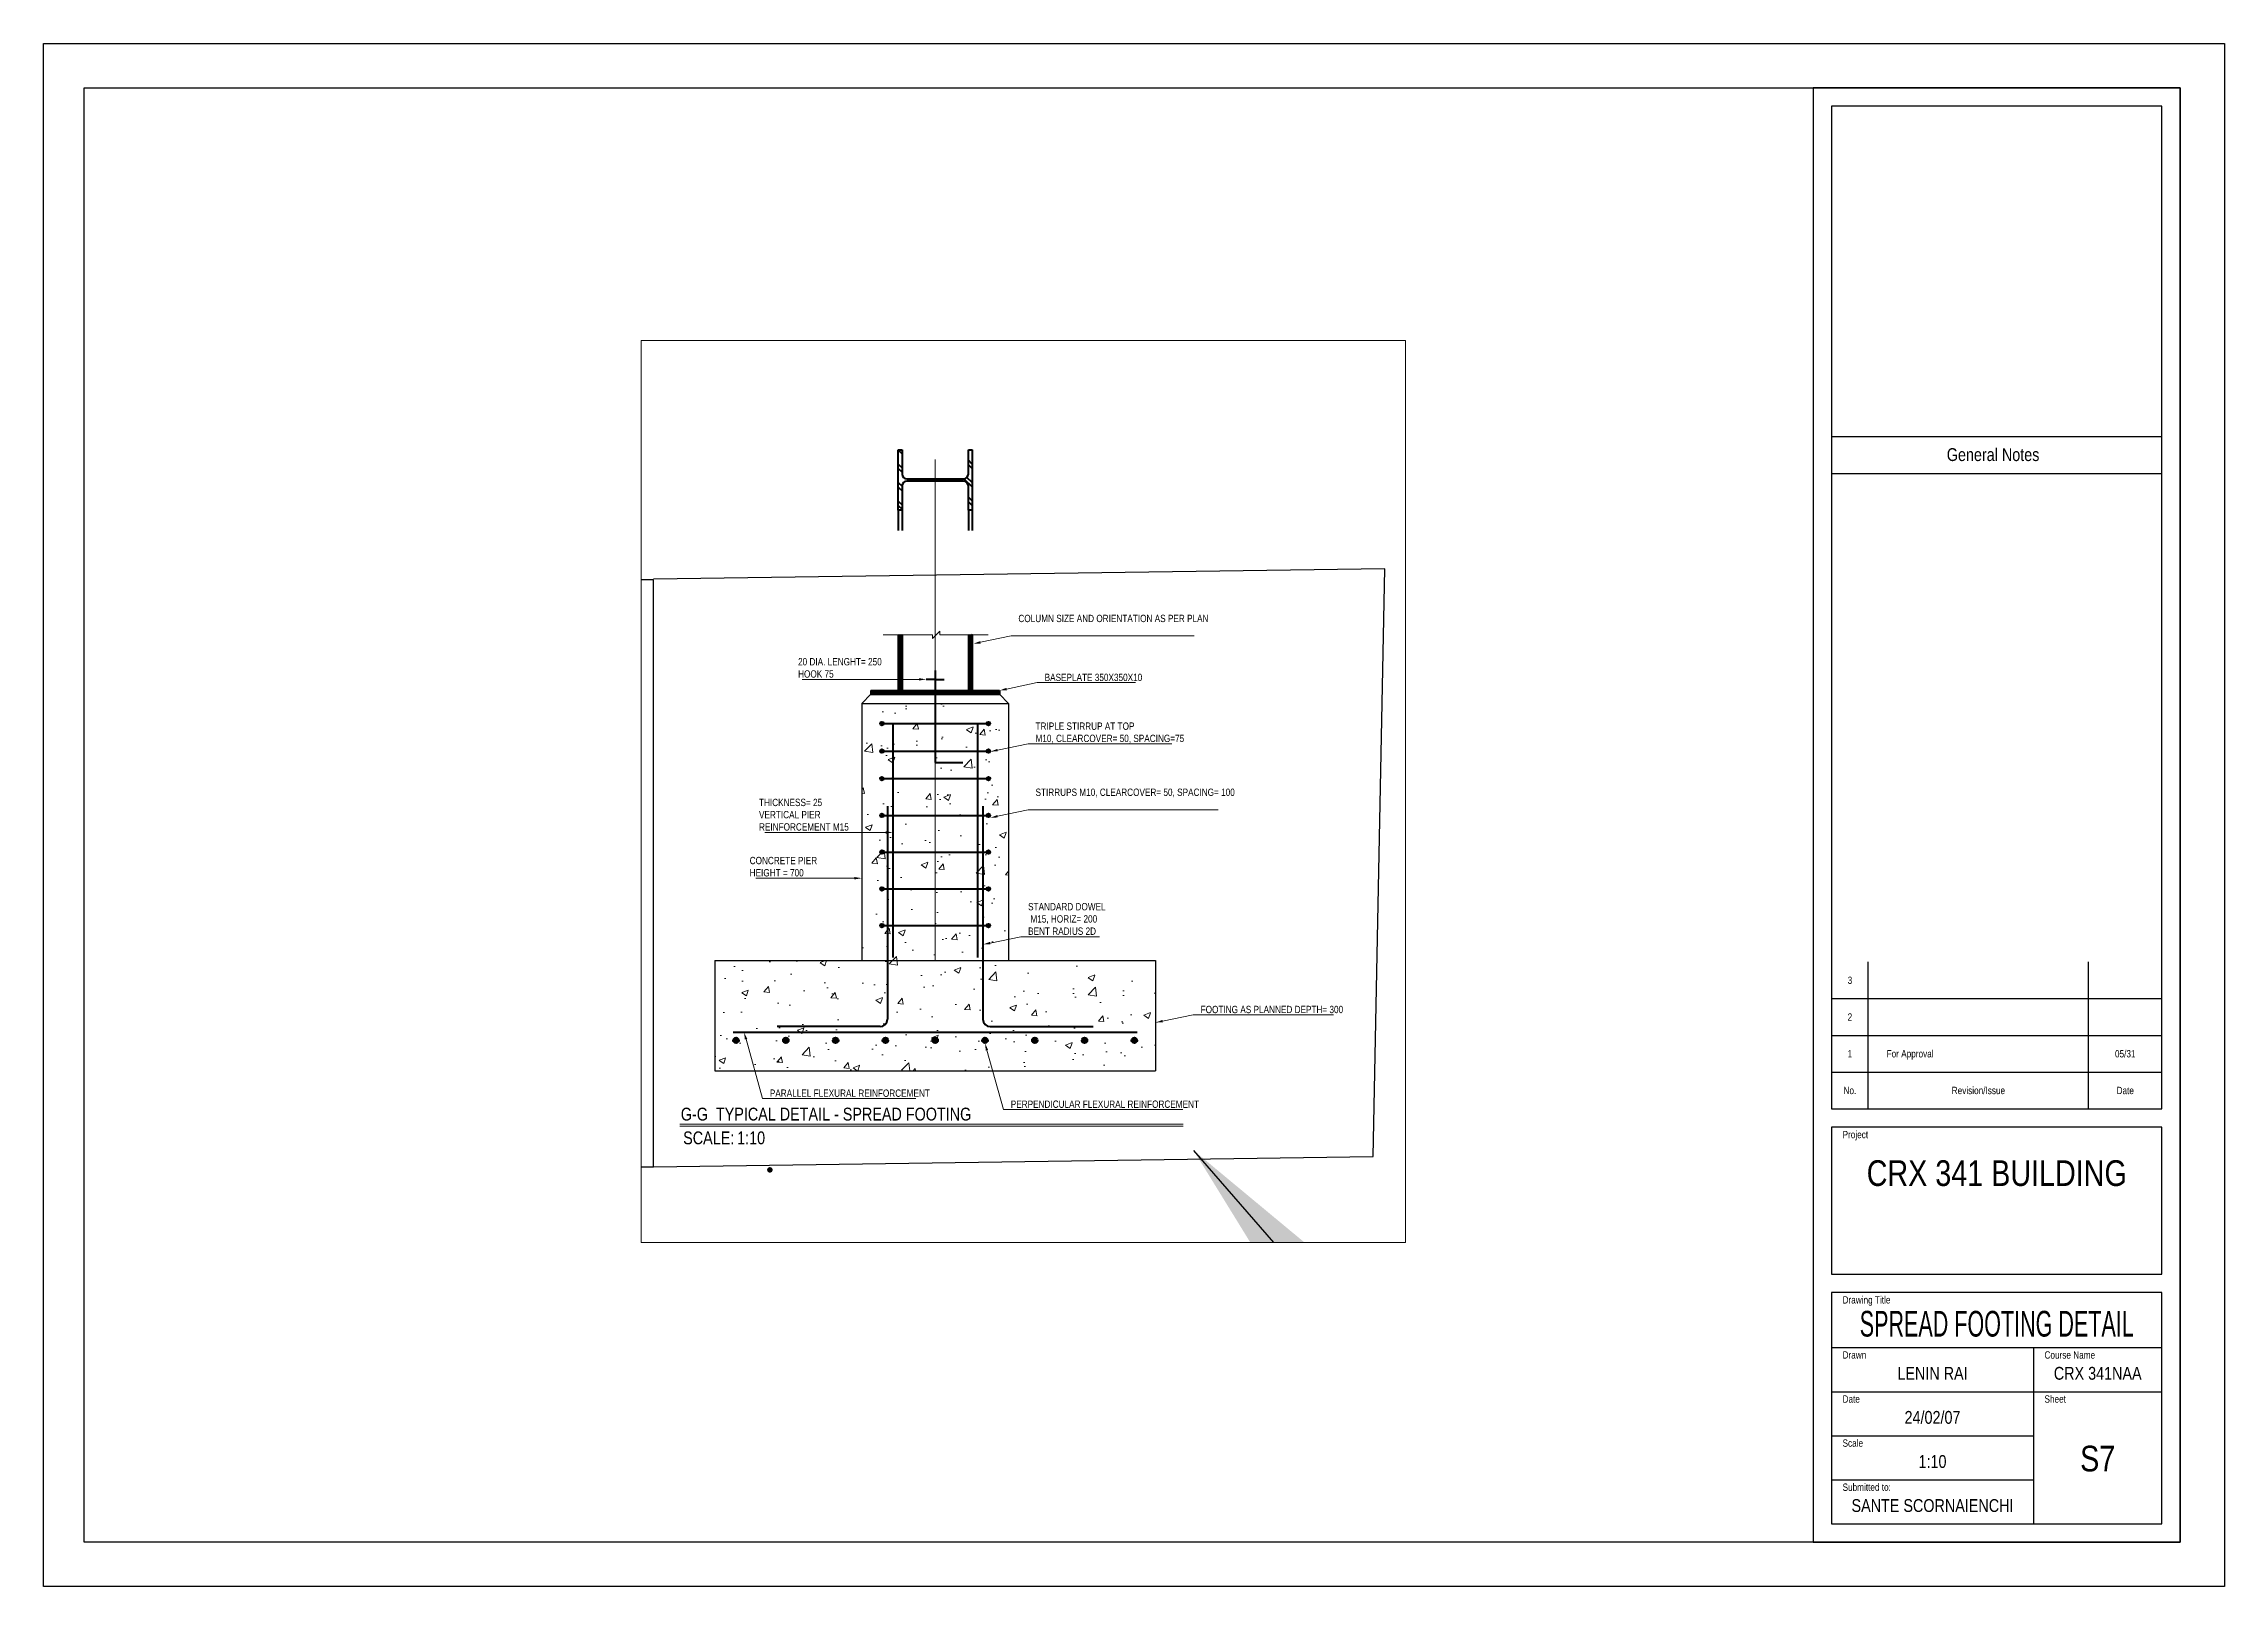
# Paper-space layout 'S7- SPREAD FOOTING DETAIL' of a CAD drawing. Header units: millimetres. Extents: x -1 to 593, y -1 to 419.
# The model-space entities are those that its viewports show. They can reach past a viewport. Long polylines and large blocks are cut down to what shows.
import ezdxf
from ezdxf import colors
from ezdxf.entities.mleader import LeaderData, LeaderLine
from ezdxf.enums import TextEntityAlignment as Align
from ezdxf.math import Vec2, Vec3

# ---------------------------------------------------------------- set-up
doc = ezdxf.new("R2010")
doc.units = ezdxf.units.MM
doc.header["$LTSCALE"] = 10
doc.header["$PDMODE"] = 3
doc.header["$PDSIZE"] = 25
doc.linetypes.add('Center', pattern=[2, 1.25, -0.25, 0.25, -0.25])
for name, color, linetype, lineweight in [('G-ANNOTATIONS', 1, 'Continuous', 9), ('G-BORDER', 4, 'Continuous', 25), ('S-ANNOTATIONS', 1, 'Continuous', 9), ('S-COLUMN-STEEL-PLAN', 4, 'Continuous', 50), ('S-CONC INSTRUCTIONS', 210, 'Continuous', 9), ('S-FOOTING', 2, 'Continuous', 25), ('S-FOUNDATION', 1, 'Continuous', 25), ('S-GRID', 6, 'Center', 9), ('S-HATCH', 9, 'Continuous', 0), ('S-REINF', 6, 'Continuous', 60), ('S-STEEL INSTRUCTIONS', 170, 'Continuous', 9)]:
    doc.layers.add(name, color=color, linetype=linetype, lineweight=lineweight)
doc.styles.add('001 Title Text', font='arial.ttf', dxfattribs={"width": 0.8, "height": 3.5})
doc.styles.add('AnnoText', font='arial.ttf', dxfattribs={"width": 0.8, "height": 2})
doc.styles.add('Revit_Arial', font='arial.ttf')
doc.dimstyles.new('DIM', dxfattribs={"dimscale": 1000, "dimtxt": 2, "dimasz": 2, "dimexe": 0.787402, "dimexo": 0.492126, "dimtad": 1, "dimdec": 0, "dimzin": 0, "dimdsep": 46, "dimtxsty": 'Revit_Arial', "dimcen": 0, "dimazin": 0, "dimtfac": 1, "dimtdec": 0, "dimtix": 1, "dimtmove": 0, "dimatfit": 3, "dimfxl": 1, "dimtvp": 1, "dimtfill": 1, "dimtolj": 1, "dimtzin": 0, "dimarcsym": 2})

# ---------------------------------------------------------------- blocks, each defined once
blk = doc.blocks.new('A2 border and title block')
at = {"layer": 'Defpoints'}
blk.add_lwpolyline([(0, 420), (594, 420), (594, 0), (0, 0)], close=True, dxfattribs=at)
at = {"layer": 'G-BORDER'}
for p, q in [((497, 160), (497, 170)), ((487, 65), (490, 65)), ((542, 65), (542, 17))]:
    blk.add_line(p, q, dxfattribs=at)
for points in [[(11.01, 408), (582, 408), (582, 12), (11.01, 12)], [(482, 12), (582, 12), (582, 408), (482, 408)], [(487, 130), (577, 130), (577, 403), (487, 403)], [(487, 85), (577, 85), (577, 125), (487, 125)], [(487, 17), (577, 17), (577, 80), (487, 80)]]:
    blk.add_lwpolyline(points, close=True, dxfattribs=at)
for points in [[(487, 313), (577, 313)], [(487, 303), (577, 303)], [(497, 130), (497, 170)], [(557, 130), (557, 170)], [(487, 160), (577, 160)], [(487, 150), (577, 150)], [(487, 140), (577, 140)], [(487, 130), (577, 130)], [(487, 65), (577, 65)], [(487, 53), (577, 53)], [(487, 41), (542, 41)], [(487, 29), (542, 29)]]:
    blk.add_lwpolyline(points, dxfattribs=at)
at = {"layer": 'G-ANNOTATIONS', "width": 0.8}
for s, height, style, p in [('General Notes', 3.5, '001 Title Text', (531, 308.11)), ('3', 2, 'AnnoText', (492, 165)), ('2', 2, 'AnnoText', (492, 155)), ('1', 2, 'AnnoText', (492, 145)), ('No.', 2, 'AnnoText', (492, 135)), ('Revision/Issue', 2, 'AnnoText', (527, 135)), ('Date', 2, 'AnnoText', (567, 135))]:
    blk.add_text(s, height=height, dxfattribs=dict(at, style=style)).set_placement(p, align=Align.MIDDLE_CENTER)
at = {"layer": 'G-ANNOTATIONS', "style": 'AnnoText', "width": 0.8}
for s, p in [('Project ', (490, 123)), ('Drawing Title', (490, 78)), ('Drawn', (490, 63)), ('Course Name', (545, 63)), ('Date', (490, 51)), ('Sheet', (545, 51)), ('Scale', (490, 39)), ('Submitted to:', (490, 27))]:
    blk.add_text(s, height=2, dxfattribs=at).set_placement(p, align=Align.MIDDLE_LEFT)
for tag, p in [('REVISION3', (502, 165)), ('REVISION2', (502, 155)), ('REVISION1', (502, 145))]:
    blk.add_attdef(tag, text='', height=2, dxfattribs=at).set_placement(p, align=Align.MIDDLE_LEFT)
at = {"layer": 'G-ANNOTATIONS', "width": 0.8}
for tag, height, style, p in [('DATE3', 2, 'AnnoText', (567, 165)), ('DATE2', 2, 'AnnoText', (567, 155)), ('DATE1', 2, 'AnnoText', (567, 145)), ('DRAWINGTITLE', 7, '001 Title Text', (532, 71.5)), ('YOURNAME', 3.5, '001 Title Text', (514.5, 58)), ('COURSE_NO', 3.5, '001 Title Text', (559.5, 58)), ('DATE', 3.5, '001 Title Text', (514.5, 46)), ('SCALE', 3.5, '001 Title Text', (514.5, 34)), ('SHEET', 7, '001 Title Text', (559.5, 34.79)), ('SUBMITTED_TO', 3.5, '001 Title Text', (514.5, 22))]:
    blk.add_attdef(tag, text='', height=height, dxfattribs=dict(at, style=style)).set_placement(p, align=Align.MIDDLE_CENTER)

msp = doc.modelspace()

# ---------------------------------------------------------------- hatches: boundary and pattern name
at = {"layer": 'S-COLUMN-STEEL-PLAN'}
h = msp.add_hatch(dxfattribs=at)
h.set_pattern_fill('FP_2', color=256, angle=-90, style=0, pattern_type=2)
h.set_pattern_definition([(315, (397520.533, 428521.992), (25.14472, 25.14472), []), (315, (397558.633, 428521.992), (25.14472, 25.14472), [])])
h.paths.add_polyline_path([(398409.3, 443851.5), (398419.5, 443851.5), (398419.5, 443918.1), (398419.9, 443921.4), (398421.2, 443924.5), (398423.2, 443927.2), (398425.9, 443929.2), (398429, 443930.5), (398432.3, 443930.9), (398587.3, 443930.9), (398590.6, 443930.5), (398593.7, 443929.2), (398596.3, 443927.2), (398598.4, 443924.5), (398599.7, 443921.4), (398600.1, 443918.1), (398600.1, 443851.5), (398610.3, 443851.5), (398610.3, 444016.5), (398600.1, 444016.5), (398600.1, 443949.9), (398599.7, 443946.6), (398598.4, 443943.5), (398596.3, 443940.9), (398593.7, 443938.8), (398590.6, 443937.5), (398587.3, 443937.1), (398432.3, 443937.1), (398429, 443937.5), (398425.9, 443938.8), (398423.2, 443940.9), (398421.2, 443943.5), (398419.9, 443946.6), (398419.5, 443949.9), (398419.5, 444016.5), (398409.3, 444016.5)], flags=0)
h = msp.add_hatch(dxfattribs=at)
h.set_pattern_fill('STEEL', color=256, angle=-90, style=0)
h.set_pattern_definition([(315, (0, 100), (2.24506403, 2.24506403), []), (315, (1.5875, 100), (2.24506403, 2.24506403), [])])
h.paths.add_polyline_path([(398610.3, 443512.7), (398600.1, 443512.7), (398600.1, 443360.9), (398610.3, 443360.9)])
h.paths.add_polyline_path([(398684.8, 443360.9), (398509.8, 443360.9), (398509.8, 443350.9), (398684.8, 443350.9)])
h.paths.add_polyline_path([(398509.8, 443360.9), (398334.8, 443360.9), (398334.8, 443350.9), (398509.8, 443350.9)])
h.paths.add_polyline_path([(398419.5, 443512.7), (398409.3, 443512.7), (398409.3, 443360.9), (398419.5, 443360.9)])
at = {"layer": 'S-HATCH'}
h = msp.add_hatch(dxfattribs=at)
h.set_pattern_fill('AR-CONC', color=256, style=0)
h.set_pattern_definition([(50, (0, 100), (182.18467, -15.939086), [19.05, -209.55]), (355, (0, 100), (-35.24342, 191.056845), [15.24, -167.640584]), (100.451445, (15.18, 98.67), (146.941247, 175.11775), [16.19001, -178.090245]), (46.1842, (0, 150.8), (271.07904, -42.04233), [28.575, -314.325]), (96.63556, (22.6, 147.3), (237.40413, 247.42612), [24.28502, -267.13561]), (351.18415, (0, 150.8), (237.40413, 247.42612), [22.85997, -251.45973]), (21, (25.4, 138.1), (151.61439, -102.2652), [19.05, -209.55]), (326, (25.4, 138.1), (61.80203, 184.187966), [15.24, -167.64]), (71.451445, (38.03, 129.58), (213.41642, 81.92277), [16.19001, -178.08994]), (37.5, (0, 100), (3.088603, 84.555039), [0, -165.608, 0, -170.18, 0, -168.275]), (7.5, (0, 100), (66.819663, 100.180575), [0, -97.028, 0, -161.798, 0, -64.135]), (327.5, (-56.64, 100), (135.590595, -5.728744), [0, -63.5, 0, -198.12, 0, -262.89]), (317.5, (-82.04, 100), (148.129181, 25.42649), [0, -82.55, 0, -131.572, 0, -186.69])])
h.paths.add_polyline_path([(398709.8, 443325.9), (398309.8, 443325.9), (398309.8, 442625.9), (398709.8, 442625.9)])
h.paths.add_polyline_path([(399109.8, 442625.9), (397909.8, 442625.9), (397909.8, 442325.9), (399109.8, 442325.9)])
at = {"layer": 'S-REINF'}
h = msp.add_hatch(color=256, dxfattribs=at)
h.dxf.hatch_style = 1
h.paths.add_polyline_path([(398369.8, 443270.9, 1), (398359.8, 443270.9, 1)])
h = msp.add_hatch(color=256, dxfattribs=at)
h.dxf.hatch_style = 1
h.paths.add_polyline_path([(398659.8, 443270.9, 1), (398649.8, 443270.9, 1)])
h = msp.add_hatch(color=256, dxfattribs=at)
h.dxf.hatch_style = 1
h.paths.add_polyline_path([(398369.8, 443195.9, 1), (398359.8, 443195.9, 1)])
h = msp.add_hatch(color=256, dxfattribs=at)
h.dxf.hatch_style = 1
h.paths.add_polyline_path([(398659.8, 443195.9, 1), (398649.8, 443195.9, 1)])
h = msp.add_hatch(color=256, dxfattribs=at)
h.dxf.hatch_style = 1
h.paths.add_polyline_path([(398369.8, 443120.9, 1), (398359.8, 443120.9, 1)])
h = msp.add_hatch(color=256, dxfattribs=at)
h.dxf.hatch_style = 1
h.paths.add_polyline_path([(398659.8, 443120.9, 1), (398649.8, 443120.9, 1)])
h = msp.add_hatch(color=256, dxfattribs=at)
h.dxf.hatch_style = 1
h.paths.add_polyline_path([(398369.8, 443020.9, 1), (398359.8, 443020.9, 1)])
h = msp.add_hatch(color=256, dxfattribs=at)
h.dxf.hatch_style = 1
h.paths.add_polyline_path([(398659.8, 443020.9, 1), (398649.8, 443020.9, 1)])
h = msp.add_hatch(color=256, dxfattribs=at)
h.dxf.hatch_style = 1
h.paths.add_polyline_path([(398369.8, 442920.9, 1), (398359.8, 442920.9, 1)])
h = msp.add_hatch(color=256, dxfattribs=at)
h.dxf.hatch_style = 1
h.paths.add_polyline_path([(398659.8, 442920.9, 1), (398649.8, 442920.9, 1)])
h = msp.add_hatch(color=256, dxfattribs=at)
h.dxf.hatch_style = 1
h.paths.add_polyline_path([(398369.8, 442820.9, 1), (398359.8, 442820.9, 1)])
h = msp.add_hatch(color=256, dxfattribs=at)
h.dxf.hatch_style = 1
h.paths.add_polyline_path([(398659.8, 442820.9, 1), (398649.8, 442820.9, 1)])
h = msp.add_hatch(color=256, dxfattribs=at)
h.dxf.hatch_style = 1
h.paths.add_polyline_path([(398369.8, 442720.9, 1), (398359.8, 442720.9, 1)])
h = msp.add_hatch(color=256, dxfattribs=at)
h.dxf.hatch_style = 1
h.paths.add_polyline_path([(398659.8, 442720.9, 1), (398649.8, 442720.9, 1)])
h = msp.add_hatch(color=256, dxfattribs=at)
h.dxf.hatch_style = 1
h.paths.add_polyline_path([(397959.8, 442408.4, 1), (397974.8, 442408.4, 1)])
h = msp.add_hatch(color=256, dxfattribs=at)
h.dxf.hatch_style = 1
h.paths.add_polyline_path([(398095.4, 442408.4, 1), (398110.4, 442408.4, 1)])
h = msp.add_hatch(color=256, dxfattribs=at)
h.dxf.hatch_style = 1
h.paths.add_polyline_path([(398231, 442408.4, 1), (398246, 442408.4, 1)])
h = msp.add_hatch(color=256, dxfattribs=at)
h.dxf.hatch_style = 1
h.paths.add_polyline_path([(398366.7, 442408.4, 1), (398381.7, 442408.4, 1)])
h = msp.add_hatch(color=256, dxfattribs=at)
h.dxf.hatch_style = 1
h.paths.add_polyline_path([(398502.3, 442408.4, 1), (398517.3, 442408.4, 1)])
h = msp.add_hatch(color=256, dxfattribs=at)
h.dxf.hatch_style = 1
h.paths.add_polyline_path([(398637.9, 442408.4, 1), (398652.9, 442408.4, 1)])
h = msp.add_hatch(color=256, dxfattribs=at)
h.dxf.hatch_style = 1
h.paths.add_polyline_path([(398773.5, 442408.4, 1), (398788.5, 442408.4, 1)])
h = msp.add_hatch(color=256, dxfattribs=at)
h.dxf.hatch_style = 1
h.paths.add_polyline_path([(398909.2, 442408.4, 1), (398924.2, 442408.4, 1)])
h = msp.add_hatch(color=256, dxfattribs=at)
h.dxf.hatch_style = 1
h.paths.add_polyline_path([(399044.8, 442408.4, 1), (399059.8, 442408.4, 1)])

# ---------------------------------------------------------------- linework, layer by layer
at = {"layer": 'Defpoints'}
msp.add_lwpolyline([(396271.3, 442064.3), (397742.5, 442064.3), (397742.5, 443662.2), (396270.3, 443657.3)], close=True, dxfattribs=at)
msp.add_lwpolyline([(397742.5, 442064.3), (399702.9, 442092.2), (399734.6, 443691.7), (397742.5, 443663.8)], dxfattribs=at)
at = {"layer": 'S-ANNOTATIONS'}
for p, q in [((397814.5, 442180), (399185.4, 442180)), ((397814.5, 442175.1), (399185.4, 442175.1))]:
    msp.add_line(p, q, dxfattribs=at)
msp.add_lwpolyline([(398653.9, 443512.7), (398522.6, 443512.7), (398522.6, 443522.8), (398502.4, 443502.6), (398502.4, 443512.7), (398367.8, 443512.7)], dxfattribs=at)
at = {"layer": 'S-COLUMN-STEEL-PLAN', "lineweight": 70}
for p, q in [((398409.3, 443851.5), (398409.3, 444016.5)), ((398409.3, 444016.5), (398419.5, 444016.5)), ((398419.5, 444016.5), (398419.5, 443949.9)), ((398600.1, 443949.9), (398600.1, 444016.5)), ((398600.1, 444016.5), (398610.3, 444016.5)), ((398610.3, 444016.5), (398610.3, 443851.5)), ((398419.5, 443918.1), (398419.5, 443851.5)), ((398432.3, 443937.1), (398587.3, 443937.1)), ((398587.3, 443930.9), (398432.3, 443930.9)), ((398600.1, 443851.5), (398600.1, 443918.1)), ((398419.5, 443851.5), (398409.3, 443851.5)), ((398610.3, 443851.5), (398600.1, 443851.5)), ((398334.8, 443360.9), (398684.8, 443360.9)), ((398334.8, 443360.9), (398334.8, 443350.9)), ((398334.8, 443350.9), (398684.8, 443350.9)), ((398684.8, 443360.9), (398684.8, 443350.9))]:
    msp.add_line(p, q, dxfattribs=at)
at = {"layer": 'S-COLUMN-STEEL-PLAN'}
for p, q in [((398409.3, 443851.5), (398409.3, 443796.6)), ((398419.5, 443851.5), (398419.5, 443796.6)), ((398600.1, 443851.5), (398600.1, 443796.6)), ((398610.3, 443851.5), (398610.3, 443796.6)), ((398409.3, 443512.7), (398409.3, 443360.9)), ((398419.5, 443512.7), (398419.5, 443360.9)), ((398600.1, 443512.7), (398600.1, 443360.9)), ((398610.3, 443512.7), (398610.3, 443360.9))]:
    msp.add_line(p, q, dxfattribs=at)
at = {"layer": 'S-COLUMN-STEEL-PLAN', "lineweight": 70}
for centre, start, end in [((398432.3, 443949.9), 180, 270), ((398432.3, 443918.1), 90, 180), ((398587.3, 443949.9), 270, 0), ((398587.3, 443918.1), 0, 90)]:
    msp.add_arc(centre, 12.8, start, end, dxfattribs=at)
at = {"layer": 'S-FOOTING'}
for p, q in [((397909.8, 442625.9), (397909.8, 442325.9)), ((397909.8, 442625.9), (399109.8, 442625.9)), ((399109.8, 442625.9), (399109.8, 442325.9)), ((397909.8, 442325.9), (399109.8, 442325.9))]:
    msp.add_line(p, q, dxfattribs=at)
at = {"layer": 'S-FOOTING', "const_width": 7.5}
msp.add_lwpolyline([(398055.8, 442055.8, 1), (398063.3, 442055.8, 1)], format="xyb", close=True, dxfattribs=at)
at = {"layer": 'S-FOUNDATION'}
for p, q in [((398334.8, 443350.9), (398309.8, 443325.9)), ((398309.8, 443325.9), (398309.8, 442625.9)), ((398309.8, 443325.9), (398709.8, 443325.9)), ((398684.8, 443350.9), (398709.8, 443325.9)), ((398709.8, 443325.9), (398709.8, 442625.9))]:
    msp.add_line(p, q, dxfattribs=at)
at = {"layer": 'S-GRID'}
for p, q in [((398509.8, 443990.2), (398509.8, 443555.8)), ((398509.8, 443655.8), (398509.8, 442625.9))]:
    msp.add_line(p, q, dxfattribs=at)
at = {"layer": 'S-REINF'}
for p, q in [((398509.8, 443391.3), (398485.4, 443391.3)), ((398509.8, 443415), (398509.8, 443165)), ((398509.8, 443391.3), (398533.9, 443391.3)), ((398364.8, 443270.9), (398654.8, 443270.9)), ((398394.8, 443270.9), (398394.8, 442633.8)), ((398624.8, 443270.9), (398624.8, 442633.8)), ((398364.8, 443195.9), (398654.8, 443195.9)), ((398509.8, 443165), (398584.8, 443165)), ((398364.8, 443120.9), (398654.8, 443120.9)), ((398364.8, 443020.9), (398654.8, 443020.9)), ((398379.8, 443045.9), (398379.8, 442465.9)), ((398639.8, 443045.9), (398639.8, 442465.9)), ((398364.8, 442920.9), (398654.8, 442920.9)), ((398364.8, 442820.9), (398654.8, 442820.9)), ((398364.8, 442720.9), (398654.8, 442720.9)), ((397959.8, 442430.9), (399059.8, 442430.9)), ((398359.8, 442445.9), (398079.8, 442445.9)), ((398659.8, 442445.9), (398939.8, 442445.9))]:
    msp.add_line(p, q, dxfattribs=at)
for centre, radius in [((398364.8, 443270.9), 5), ((398654.8, 443270.9), 5), ((398364.8, 443195.9), 5), ((398654.8, 443195.9), 5), ((398364.8, 443120.9), 5), ((398654.8, 443120.9), 5), ((398364.8, 443020.9), 5), ((398654.8, 443020.9), 5), ((398364.8, 442920.9), 5), ((398654.8, 442920.9), 5), ((398364.8, 442820.9), 5), ((398654.8, 442820.9), 5), ((398364.8, 442720.9), 5), ((398654.8, 442720.9), 5), ((397967.3, 442408.4), 7.5), ((398102.9, 442408.4), 7.5), ((398238.5, 442408.4), 7.5), ((398374.2, 442408.4), 7.5), ((398509.8, 442408.4), 7.5), ((398645.4, 442408.4), 7.5), ((398781, 442408.4), 7.5), ((398916.7, 442408.4), 7.5), ((399052.3, 442408.4), 7.5)]:
    msp.add_circle(centre, radius, dxfattribs=at)
for centre, start, end in [((398359.8, 442465.9), 270, 0), ((398659.8, 442465.9), 180, 270)]:
    msp.add_arc(centre, 20, start, end, dxfattribs=at)

# ---------------------------------------------------------------- texts
at = {"layer": 'S-ANNOTATIONS', "style": '001 Title Text', "width": 0.8}
for s, p in [('G-G  TYPICAL DETAIL - SPREAD FOOTING', (397817, 442190.2)), ('SCALE:', (397823.3, 442125.5))]:
    msp.add_text(s, height=35, dxfattribs=at).set_placement(p)
msp.add_attdef('1:10', (397970.4, 442125.5), '', height=35, dxfattribs=at)

# ---------------------------------------------------------------- leaders
at = {"layer": 'S-ANNOTATIONS'}
ml = msp.add_multileader_mtext('Standard', dxfattribs=at)
ml.set_content('COLUMN SIZE AND ORIENTATION AS PER PLAN', color=256, style='AnnoText')
ml.set_leader_properties(color=256, linetype='ByLayer', lineweight=-1)
ml.build(insert=Vec2(0, 0))
ml.multileader.update_dxf_attribs({"text_left_attachment_type": 5, "text_right_attachment_type": 5, "dogleg_length": 1, "arrow_head_size": 20, "scale": 10})
ctx = ml.context
ctx.base_point, ctx.scale, ctx.char_height, ctx.arrow_head_size, ctx.landing_gap_size, ctx.plane_origin = Vec3(398726.4, 443509.4), 10, 20, 20, 10, Vec3(398604.2, 443488)
ctx.left_attachment, ctx.right_attachment = 5, 5
notes = []
notes.append((ctx, [(0, (1, 1, 0), (398716.4, 443509.4), (1, 0), 10, [(0, [(398613.3, 443488)], 0, [])])]))
ctx.mtext.insert, ctx.mtext.width, ctx.mtext.flow_direction = Vec3(398736.4, 443567.1), 492.241, 5
ml = msp.add_multileader_mtext('Standard', dxfattribs=at)
ml.set_content('COLUMN SIZE AND ORIENTATION AS PER PLAN', color=256, style='AnnoText')
ml.set_leader_properties(color=256, linetype='ByLayer', lineweight=-1)
ml.build(insert=Vec2(0, 0))
ml.multileader.update_dxf_attribs({"text_left_attachment_type": 5, "text_right_attachment_type": 5, "dogleg_length": 1, "arrow_head_size": 20, "scale": 10})
ctx = ml.context
ctx.base_point, ctx.scale, ctx.char_height, ctx.arrow_head_size, ctx.landing_gap_size, ctx.plane_origin = Vec3(398726.4, 443509.4), 10, 20, 20, 10, Vec3(398604.2, 443488)
ctx.left_attachment, ctx.right_attachment = 5, 5
notes.append((ctx, [(0, (1, 1, 0), (398716.4, 443509.4), (1, 0), 10, [(0, [(398613.3, 443488)], 0, [])])]))
ctx.mtext.insert, ctx.mtext.width, ctx.mtext.flow_direction = Vec3(398736.4, 443567.1), 492.241, 5
ml = msp.add_multileader_mtext('Standard', dxfattribs=at)
ml.set_content('20 DIA. LENGHT= 250\\PHOOK 75', color=256, style='AnnoText')
ml.set_leader_properties(color=256, linetype='ByLayer', lineweight=-1)
ml.build(insert=Vec2(0, 0))
ml.multileader.update_dxf_attribs({"text_left_attachment_type": 5, "text_right_attachment_type": 5, "dogleg_length": 1, "arrow_head_size": 20, "scale": 10})
ctx = ml.context
ctx.base_point, ctx.scale, ctx.char_height, ctx.arrow_head_size, ctx.landing_gap_size, ctx.plane_origin = Vec3(398126.3, 443391.3), 10, 20, 20, 10, Vec3(398485.4, 443391.3)
ctx.left_attachment, ctx.right_attachment = 5, 5
notes.append((ctx, [(0, (1, 1, 0), (398382.5, 443391.3), (-1, 0), 10, [(0, [(398485.4, 443391.3)], 0, [])])]))
ctx.mtext.insert, ctx.mtext.width, ctx.mtext.flow_direction = Vec3(398136.3, 443449.3), 276.872, 5
ml = msp.add_multileader_mtext('Standard', dxfattribs=at)
ml.set_content('BASEPLATE 350X350X10', color=256, style='AnnoText')
ml.set_leader_properties(color=256, linetype='ByLayer', lineweight=-1)
ml.build(insert=Vec2(0, 0))
ml.multileader.update_dxf_attribs({"text_left_attachment_type": 5, "text_right_attachment_type": 5, "dogleg_length": 1, "arrow_head_size": 20, "scale": 10})
ctx = ml.context
ctx.base_point, ctx.scale, ctx.char_height, ctx.arrow_head_size, ctx.landing_gap_size, ctx.plane_origin = Vec3(398797.9, 443382.3), 10, 20, 20, 10, Vec3(398675.7, 443360.9)
ctx.left_attachment, ctx.right_attachment = 5, 5
notes.append((ctx, [(0, (1, 1, 0), (398787.9, 443382.3), (1, 0), 10, [(0, [(398684.8, 443360.9)], 0, [])])]))
ctx.mtext.insert, ctx.mtext.width, ctx.mtext.flow_direction = Vec3(398807.9, 443406.6), 492.241, 5
ml = msp.add_multileader_mtext('Standard', dxfattribs=at)
ml.set_content('TRIPLE STIRRUP AT TOP\\PM10, CLEARCOVER= 50, SPACING=75', color=256, style='AnnoText')
ml.set_leader_properties(color=256, linetype='ByLayer', lineweight=-1)
ml.build(insert=Vec2(0, 0))
ml.multileader.update_dxf_attribs({"text_left_attachment_type": 5, "text_right_attachment_type": 5, "dogleg_length": 1, "arrow_head_size": 20, "scale": 10})
ctx = ml.context
ctx.base_point, ctx.scale, ctx.char_height, ctx.arrow_head_size, ctx.landing_gap_size, ctx.plane_origin = Vec3(398773.1, 443215.9), 10, 20, 20, 10, Vec3(398650.9, 443194.5)
ctx.left_attachment, ctx.right_attachment = 5, 5
notes.append((ctx, [(0, (1, 1, 0), (398763.1, 443215.9), (1, 0), 10, [(0, [(398660, 443194.5)], 0, [])])]))
ctx.mtext.insert, ctx.mtext.width, ctx.mtext.flow_direction = Vec3(398783.1, 443273.9), 492.241, 5
ml = msp.add_multileader_mtext('Standard', dxfattribs=at)
ml.set_content('THICKNESS= 25 \\PVERTICAL PIER\\PREINFORCEMENT M15', color=256, style='AnnoText')
ml.set_leader_properties(color=256, linetype='ByLayer', lineweight=-1)
ml.build(insert=Vec2(0, 0))
ml.multileader.update_dxf_attribs({"text_left_attachment_type": 5, "text_right_attachment_type": 5, "dogleg_length": 1, "arrow_head_size": 20, "scale": 10})
ctx = ml.context
ctx.base_point, ctx.scale, ctx.char_height, ctx.arrow_head_size, ctx.landing_gap_size, ctx.plane_origin = Vec3(398019.9, 442974.5), 10, 20, 20, 10, Vec3(398394.8, 442974.5)
ctx.left_attachment, ctx.right_attachment = 5, 5
notes.append((ctx, [(0, (1, 1, 0), (398291.9, 442974.5), (-1, 0), 10, [(0, [(398394.8, 442974.5)], 0, [])])]))
ctx.mtext.insert, ctx.mtext.width, ctx.mtext.flow_direction = Vec3(398029.9, 443066.2), 276.872, 5
ml = msp.add_multileader_mtext('Standard', dxfattribs=at)
ml.set_content('STIRRUPS M10, CLEARCOVER= 50, SPACING= 100', color=256, style='AnnoText')
ml.set_leader_properties(color=256, linetype='ByLayer', lineweight=-1)
ml.build(insert=Vec2(0, 0))
ml.multileader.update_dxf_attribs({"text_left_attachment_type": 5, "text_right_attachment_type": 5, "dogleg_length": 1, "arrow_head_size": 20, "scale": 10})
ctx = ml.context
ctx.base_point, ctx.scale, ctx.char_height, ctx.arrow_head_size, ctx.landing_gap_size, ctx.plane_origin = Vec3(398773.1, 443035.9), 10, 20, 20, 10, Vec3(398650.9, 443014.5)
ctx.left_attachment, ctx.right_attachment = 5, 5
notes.append((ctx, [(0, (1, 1, 0), (398763.1, 443035.9), (1, 0), 10, [(0, [(398660, 443014.5)], 0, [])])]))
ctx.mtext.insert, ctx.mtext.width, ctx.mtext.flow_direction = Vec3(398783.1, 443093.9), 492.241, 5
ml = msp.add_multileader_mtext('Standard', dxfattribs=at)
ml.set_content('CONCRETE PIER\\PHEIGHT = 700', color=256, style='AnnoText')
ml.set_leader_properties(color=256, linetype='ByLayer', lineweight=-1)
ml.build(insert=Vec2(0, 0))
ml.multileader.update_dxf_attribs({"text_left_attachment_type": 5, "text_right_attachment_type": 5, "dogleg_length": 1, "arrow_head_size": 20, "scale": 10})
ctx = ml.context
ctx.base_point, ctx.scale, ctx.char_height, ctx.arrow_head_size, ctx.landing_gap_size, ctx.plane_origin = Vec3(397994.5, 442849.9), 10, 20, 20, 10, Vec3(398309.8, 442849.9)
ctx.left_attachment, ctx.right_attachment = 5, 5
notes.append((ctx, [(0, (1, 1, 0), (398206.9, 442849.9), (-1, 0), 10, [(0, [(398309.8, 442849.9)], 0, [])])]))
ctx.mtext.insert, ctx.mtext.width, ctx.mtext.flow_direction = Vec3(398004.5, 442908), 276.872, 5
ml = msp.add_multileader_mtext('Standard', dxfattribs=at)
ml.set_content('STANDARD DOWEL\\P M15, HORIZ= 200\\PBENT RADIUS 2D', color=256, style='AnnoText')
ml.set_leader_properties(color=256, linetype='ByLayer', lineweight=-1)
ml.build(insert=Vec2(0, 0))
ml.multileader.update_dxf_attribs({"text_left_attachment_type": 5, "text_right_attachment_type": 5, "dogleg_length": 1, "arrow_head_size": 20, "scale": 10})
ctx = ml.context
ctx.base_point, ctx.scale, ctx.char_height, ctx.arrow_head_size, ctx.landing_gap_size, ctx.plane_origin = Vec3(398752.9, 442690.7), 10, 20, 20, 10, Vec3(398630.7, 442669.3)
ctx.left_attachment, ctx.right_attachment = 5, 5
notes.append((ctx, [(0, (1, 1, 0), (398742.9, 442690.7), (1, 0), 10, [(0, [(398639.8, 442669.3)], 0, [])])]))
ctx.mtext.insert, ctx.mtext.width, ctx.mtext.flow_direction = Vec3(398762.9, 442782.4), 492.241, 5
ml = msp.add_multileader_mtext('Standard', dxfattribs=at)
ml.set_content('FOOTING AS PLANNED DEPTH= 300', color=256, style='AnnoText')
ml.set_leader_properties(color=256, linetype='ByLayer', lineweight=-1)
ml.build(insert=Vec2(0, 0))
ml.multileader.update_dxf_attribs({"text_left_attachment_type": 5, "text_right_attachment_type": 5, "dogleg_length": 1, "arrow_head_size": 20, "scale": 10})
ctx = ml.context
ctx.base_point, ctx.scale, ctx.char_height, ctx.arrow_head_size, ctx.landing_gap_size, ctx.plane_origin = Vec3(399222.9, 442478.2), 10, 20, 20, 10, Vec3(399100.7, 442456.8)
ctx.left_attachment, ctx.right_attachment = 5, 5
notes.append((ctx, [(0, (1, 1, 0), (399212.9, 442478.2), (1, 0), 10, [(0, [(399109.8, 442456.8)], 0, [])])]))
ctx.mtext.insert, ctx.mtext.width, ctx.mtext.flow_direction = Vec3(399232.9, 442502.5), 492.241, 5
ml = msp.add_multileader_mtext('Standard', dxfattribs=at)
ml.set_content('PARALLEL FLEXURAL REINFORCEMENT', color=256, style='AnnoText')
ml.set_leader_properties(color=256, linetype='ByLayer', lineweight=-1)
ml.build(insert=Vec2(0, 0))
ml.multileader.update_dxf_attribs({"text_left_attachment_type": 5, "text_right_attachment_type": 5, "dogleg_length": 1, "arrow_head_size": 20, "scale": 10})
ctx = ml.context
ctx.base_point, ctx.scale, ctx.char_height, ctx.arrow_head_size, ctx.landing_gap_size, ctx.plane_origin = Vec3(398049.4, 442250.3), 10, 20, 20, 10, Vec3(397989.2, 442430.9)
ctx.left_attachment, ctx.right_attachment = 5, 5
notes.append((ctx, [(0, (1, 1, 0), (398039.4, 442250.3), (1, 0), 10, [(0, [(397989.2, 442430.9)], 0, [])])]))
ctx.mtext.insert, ctx.mtext.flow_direction = Vec3(398059.4, 442274.7), 5
ml = msp.add_multileader_mtext('Standard', dxfattribs=at)
ml.set_content('PERPENDICULAR FLEXURAL REINFORCEMENT', color=256, style='AnnoText')
ml.set_leader_properties(color=256, linetype='ByLayer', lineweight=-1)
ml.build(insert=Vec2(0, 0))
ml.multileader.update_dxf_attribs({"text_left_attachment_type": 5, "text_right_attachment_type": 5, "dogleg_length": 1, "arrow_head_size": 20, "scale": 10})
ctx = ml.context
ctx.base_point, ctx.scale, ctx.char_height, ctx.arrow_head_size, ctx.landing_gap_size, ctx.plane_origin = Vec3(398705.6, 442220.3), 10, 20, 20, 10, Vec3(398645.4, 442400.9)
ctx.left_attachment, ctx.right_attachment = 5, 5
notes.append((ctx, [(0, (1, 1, 0), (398695.6, 442220.3), (1, 0), 10, [(0, [(398645.4, 442400.9)], 0, [])])]))
ctx.mtext.insert, ctx.mtext.flow_direction = Vec3(398715.6, 442244.7), 5
at = {"layer": 'S-CONC INSTRUCTIONS'}
msp.add_leader([(399213.7, 442108.9), (418028.4, 420443.2), (493869.7, 420443.2)], dimstyle='DIM', dxfattribs=at)
at = {"layer": 'S-STEEL INSTRUCTIONS'}
msp.add_leader([(396159.4, 445652.3), (417483.7, 439497.1), (493520.5, 439497.1)], dimstyle='DIM', dxfattribs=at)
for ctx, leaders in notes:
    for number, flags, end, landing, length, lines in leaders:
        leader = LeaderData()
        leader.index, (leader.has_last_leader_line, leader.has_dogleg_vector, leader.attachment_direction) = number, flags
        leader.last_leader_point, leader.dogleg_vector, leader.dogleg_length = Vec3(end), Vec3(landing), length
        for number, points, colour, breaks in lines:
            line = LeaderLine()
            line.index, line.vertices, line.color, line.breaks = number, Vec3.list(points), colors.encode_raw_color(colour), breaks
            leader.lines.append(line)
        ctx.leaders.append(leader)

psp = doc.layouts.new('S7- SPREAD FOOTING DETAIL')

# ---------------------------------------------------------------- linework, layer by layer
at = {"layer": 'Defpoints'}
psp.add_point((181.21, 91.89), dxfattribs=at)

# ---------------------------------------------------------------- block references
ref = psp.add_blockref('A2 border and title block', (-0.79, -0.79))
ref.add_attrib('SHEET', 'S7', dxfattribs={"layer": 'G-ANNOTATIONS', "height": 7, "style": '001 Title Text', "width": 0.8}).set_placement((558.71, 34), align=Align.MIDDLE_CENTER)
ref.add_attrib('DRAWINGTITLE', 'SPREAD FOOTING DETAIL', dxfattribs={"layer": 'G-ANNOTATIONS', "height": 7, "style": '001 Title Text', "width": 0.6}).set_placement((531.21, 70.71), align=Align.MIDDLE_CENTER)
ref.add_attrib('SCALE', '1:10', dxfattribs={"layer": 'G-ANNOTATIONS', "height": 3.5, "style": '001 Title Text', "width": 0.8}).set_placement((513.71, 33.21), align=Align.MIDDLE_CENTER)
ref.add_attrib('COURSE_NO', 'CRX 341NAA', dxfattribs={"layer": 'G-ANNOTATIONS', "height": 3.5, "style": '001 Title Text', "width": 0.8}).set_placement((558.71, 57.21), align=Align.MIDDLE_CENTER)
ref.add_attrib('YOURNAME', 'LENIN RAI', dxfattribs={"layer": 'G-ANNOTATIONS', "height": 3.5, "style": '001 Title Text', "width": 0.8}).set_placement((513.71, 57.21), align=Align.MIDDLE_CENTER)
ref.add_attrib('DATE', '24/02/07', dxfattribs={"layer": 'G-ANNOTATIONS', "height": 3.5, "style": '001 Title Text', "width": 0.8}).set_placement((513.71, 45.21), align=Align.MIDDLE_CENTER)
ref.add_attrib('SUBMITTED_TO', 'SANTE SCORNAIENCHI', dxfattribs={"layer": 'G-ANNOTATIONS', "height": 3.5, "style": '001 Title Text', "width": 0.8}).set_placement((513.71, 21.21), align=Align.MIDDLE_CENTER)
ref.add_attrib('PROJECTNAME', 'CRX 341 BUILDING', dxfattribs={"layer": 'G-ANNOTATIONS', "height": 7, "style": '001 Title Text', "width": 0.8}).set_placement((531.21, 111.71), align=Align.MIDDLE_CENTER)
ref.add_attrib('REVISION1', 'For Approval', dxfattribs={"layer": 'G-ANNOTATIONS', "height": 2, "style": 'AnnoText', "width": 0.8}).set_placement((501.21, 144.21), align=Align.MIDDLE_LEFT)
ref.add_attrib('DATE1', '05/31', dxfattribs={"layer": 'G-ANNOTATIONS', "height": 2, "style": 'AnnoText', "width": 0.8}).set_placement((566.21, 144.21), align=Align.MIDDLE_CENTER)

# ---------------------------------------------------------------- viewports
at = {"layer": '0'}
psp.add_viewport(center=(266.05, 215.64), size=(208.2, 245.573), view_center_point=(398749.72, 443086.29), view_height=2455.727, dxfattribs=at)

doc.saveas('drawing.dxf')
